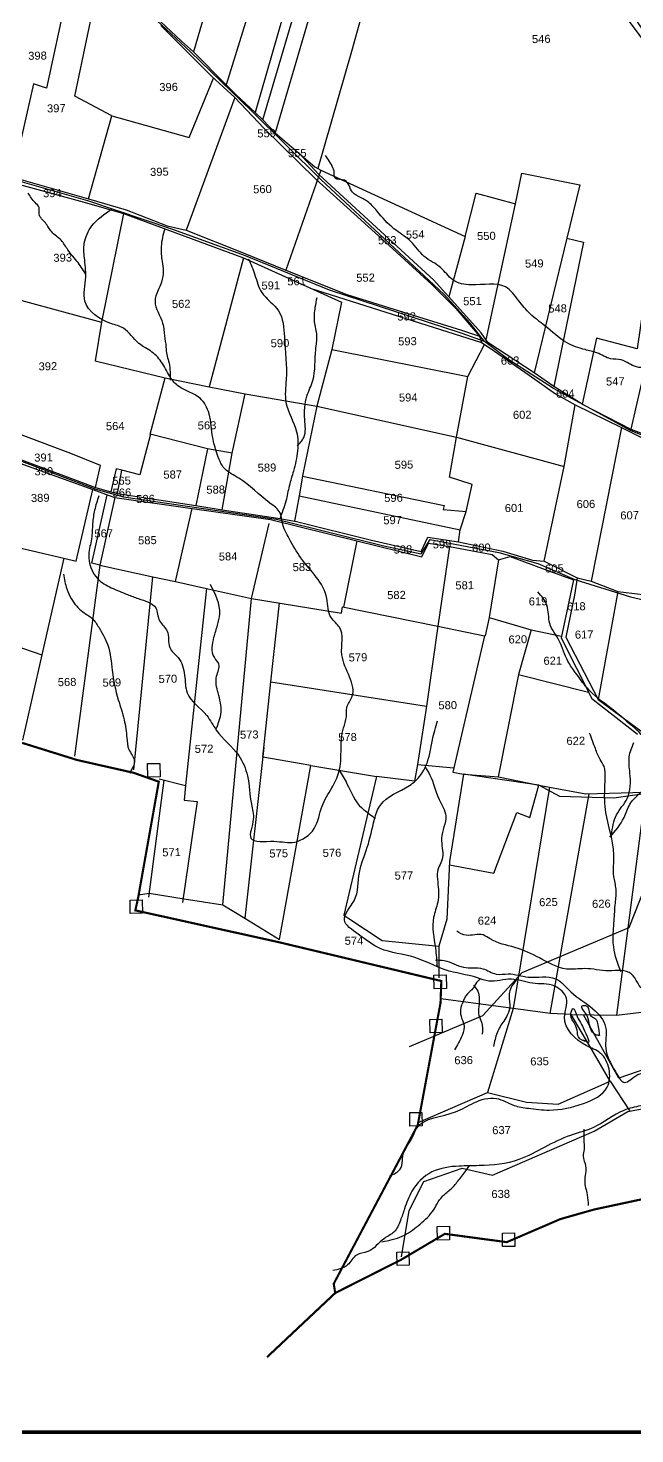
# Model space of a CAD drawing. Header units: inches. Extents: x 188839 to 233717, y 1616569 to 1632157.
# Drawn here: x 192637 to 193776, y 1616570 to 1619205 of the extents above; entities that cross this region are included whole.
import ezdxf
from ezdxf.enums import TextEntityAlignment as Align

# ---------------------------------------------------------------- set-up
doc = ezdxf.new("R2010")
doc.units = ezdxf.units.IN
doc.header["$LTSCALE"] = 15
doc.header["$MEASUREMENT"] = 0
for name, color, linetype in [('PAPER SIZE', 5, 'Continuous'), ('PLOT', 7, 'Continuous'), ('PLOT NOS', 7, 'Continuous'), ('ROAD', 1, 'Continuous'), ('STREAM', 4, 'Continuous'), ('VILLAGE BOUNADRY STONES', 1, 'Continuous'), ('VILLAGE BOUNDRY', 5, 'Continuous')]:
    doc.layers.add(name, color=color, linetype=linetype)
doc.layers.get('0').off()
doc.styles.get("Standard").update_dxf_attribs({"font": 'arial.ttf'})

# ---------------------------------------------------------------- blocks, each defined once
blk = doc.blocks.new('DROP')
h = blk.add_hatch()
h.set_pattern_fill('ANSI31', color=1, scale=10, angle=45)
h.set_pattern_definition([(90, (-324.4107, -25.7687), (-1.25, 0), [])])
h.paths.add_polyline_path([(-9.9, -4.3), (-13.8, 4.1), (13.8, 4.1), (10.2, -4.3)])

msp = doc.modelspace()

# ---------------------------------------------------------------- hatches: boundary and pattern name
at = {"layer": 'STREAM'}
h = msp.add_hatch(dxfattribs=at)
h.set_pattern_fill('ANSI31', color=256, scale=100.883528, angle=1.1012)
h.set_pattern_definition([(46.10121, (186702.112, 1614676.871), (-9.086652, 8.74391), [])])
h.paths.add_polyline_path([(194433.2, 1618180.3), (194434.2, 1618130.9), (194469.2, 1618131.5), (194468.2, 1618181)], flags=17)
h.paths.add_polyline_path([(193766.2, 1618042.3), (194417.6, 1618054.8), (194415.3, 1618176.8), (193763.9, 1618164.3)], flags=9)

# ---------------------------------------------------------------- linework, layer by layer
at = {"layer": 'PAPER SIZE', "color": 5, "const_width": 6.4}
msp.add_lwpolyline([(188842.2, 1624372.8), (198634.3, 1624372.8), (198634.3, 1616573.4), (188842.2, 1616573.4)], close=True, dxfattribs=at)
at = {"layer": 'PLOT'}
for points in [[(193482.3, 1619770.6), (193473.4, 1619689.7), (193469.1, 1619650.7), (193472.7, 1619638.8), (193485.6, 1619618.1), (193530.3, 1619549.3), (193642.3, 1619391.9), (193757.1, 1619249.1), (193847.2, 1619118.3), (193848.4, 1619105.8), (193718.4, 1619280.6), (193634.5, 1619393.6), (193479.3, 1619616.3), (193485.6, 1619618.1), (193573.8, 1619618.5), (193674.8, 1619618.9), (193695.5, 1619764.4)], [(193914.9, 1619714), (193900.5, 1619446.9), (193898.1, 1619372), (193852.3, 1619380.7), (193847, 1619314.4), (193845.1, 1619290.8), (193867, 1619170.8), (193863.3, 1619103.3), (193819.7, 1618918.8), (193795.4, 1618782.4), (193805.7, 1618780.6), (193779.7, 1618604), (193703.4, 1618623.8), (193676.8, 1618500), (193623.6, 1618533.4), (193586.5, 1618559)], [(193087.4, 1619637.4), (192948, 1619160.4)], [(193167.6, 1619610.5), (193009.1, 1619098.7)], [(193220.8, 1619592.7), (193115.5, 1619226.3), (193063.4, 1619046.6)], [(193077.7, 1619033.2), (193240.6, 1619586)], [(193267.8, 1619576.9), (193100.7, 1619008.8)], [(193342.8, 1619556.1), (193317.9, 1619447.7), (193323.4, 1619446.4), (193244.1, 1619161.2), (193180.8, 1618941.7), (193186.4, 1618938.5), (193120.9, 1618751.4)], [(192727.5, 1619350.5), (192671.7, 1619092.4), (192647.9, 1619100.6), (192608.2, 1618925.9)], [(192750.5, 1618884.9), (192794.6, 1619040.7), (192725.4, 1619077), (192773.6, 1619310.5)], [(192885.7, 1619217.5), (192925.1, 1619180.2), (192948, 1619160.4), (193009.1, 1619098.7), (193027.5, 1619080.1), (193063.4, 1619046.6), (193077.7, 1619033.2), (193100.7, 1619008.8), (193175.2, 1618944.9), (193186.4, 1618938.5), (193457.2, 1618814.1), (193478, 1618895.2), (193551.7, 1618875.4), (193563.2, 1618933.1), (193672.5, 1618911.2), (193648.1, 1618811), (193586.5, 1618559), (193499.9, 1618615.9), (193487.2, 1618634), (193398.5, 1618732.7), (193182.7, 1618930.5), (193144.4, 1618971.4)], [(192886.2, 1619209.9), (192943.2, 1619152.8), (192981.4, 1619114.6), (193024.9, 1619074.8), (193080.4, 1619016.4), (193177.3, 1618921.7), (193248.7, 1618856.8), (193314.5, 1618797.2), (193394.7, 1618724.4), (193439.7, 1618679.2), (193483.8, 1618627.2), (193487.7, 1618615.5), (193504.2, 1618605.3), (193577.2, 1618554.3), (193626.8, 1618519.6), (193663.7, 1618498.7), (193750.6, 1618456.1), (193804.4, 1618429.7)], [(191096.7, 1619133.1), (191190.7, 1619099.4), (191359.1, 1619039), (191461.7, 1619026.5), (191556.1, 1619053.3), (191695.9, 1619104), (191778.4, 1619075.8), (191857.7, 1619052.3), (191867.3, 1619111.8), (191944.6, 1619084.5), (192068.7, 1619052.5), (192187.9, 1619021.8), (192331.3, 1618984.8), (192600.5, 1618917.6), (192742.7, 1618878.5), (192816.7, 1618857.2), (192931.5, 1618815), (193041.5, 1618774.3), (193225.5, 1618690.9), (193207.1, 1618602.2), (193178.7, 1618496.1), (193152.9, 1618369), (193145.7, 1618328.3), (193137, 1618280.6)], [(192794.6, 1619040.7), (192939.7, 1618999.6), (192985, 1619111.3)], [(193024.9, 1619074.8), (192933.9, 1618826.1)], [(192606.6, 1618926.3), (192750.5, 1618884.9), (192821.2, 1618864.5), (192898.2, 1618834), (192933.9, 1618826.1), (193040.6, 1618783.5), (193120.9, 1618751.4), (193235.2, 1618705.8), (193351.3, 1618669.5), (193450.5, 1618638.5), (193483.8, 1618627.2)], [(193496.6, 1618620.6), (193551.7, 1618875.4)], [(191726.7, 1618865.1), (191883.4, 1618830.3), (192058.2, 1618793.2), (192155, 1618777.6), (192329.7, 1618738.4), (192310.6, 1618672.8), (192531.5, 1618629.3), (192533.2, 1618637.8), (192553.6, 1618713.5), (192775.3, 1618653.7), (192763.4, 1618581.5), (192894.3, 1618549.4), (192977.2, 1618532.8), (193044.3, 1618519.3), (193178.7, 1618496.1), (193441.1, 1618438.5), (193642.6, 1618383.4)], [(192816.7, 1618857.2), (192775.3, 1618653.7)], [(193457.2, 1618814.1), (193426.7, 1618701.3)], [(193648.1, 1618811), (193679.3, 1618803.4), (193623.6, 1618533.4)], [(193041.5, 1618774.3), (192977.2, 1618532.8)], [(193166.3, 1618717.7), (193487.7, 1618615.5)], [(193444.9, 1618242.3), (193448, 1618264.7), (193459.3, 1618298.6), (193470.3, 1618349.4), (193427.6, 1618363.2), (193441.1, 1618438.5), (193461.9, 1618551.9), (193493.7, 1618611.8)], [(193207.1, 1618602.2), (193461.9, 1618551.9)], [(193802.5, 1618602.2), (193767.9, 1618452.9)], [(193020.2, 1618408.1), (192973.9, 1618416.2), (192866.2, 1618444), (192894.3, 1618549.4)], [(193001.7, 1618302.3), (193020.2, 1618408.1), (193044.3, 1618519.3)], [(192524, 1618433.5), (192708.8, 1618364.4), (192763.7, 1618344), (192792.7, 1618336), (192805.2, 1618332.6), (192951.9, 1618310), (193001.7, 1618302.3), (193105.7, 1618286.3), (193140.7, 1618279.9), (193281.5, 1618245.1), (193374.4, 1618224.1), (193387.1, 1618251), (193444.9, 1618242.3), (193528, 1618224.3), (193583.5, 1618207.8), (193605.5, 1618205.9), (193642.6, 1618383.4), (193663.7, 1618498.7)], [(193676.8, 1618500), (193767.9, 1618452.9), (193834.2, 1618428.2), (193877.9, 1618411.8), (194013, 1618361.3), (194031.9, 1618360.6), (194129.4, 1618336), (194137.7, 1618333.9), (194163.2, 1618327.4), (194172.1, 1618325.2), (194345.4, 1618295.6)], [(192763.7, 1618344), (192773.5, 1618385.2), (192717.4, 1618407.7), (192540.6, 1618474.1), (192531.6, 1618470.7), (192524, 1618433.5)], [(193750.6, 1618456.1), (193693.6, 1618168.1)], [(192522.5, 1618424.9), (192759, 1618339.9), (192789.5, 1618329), (192800.2, 1618325.1), (192945.1, 1618304.7), (193091.8, 1618284.1), (193254.1, 1618244), (193375.7, 1618214), (193388.2, 1618239.3), (193427.7, 1618233.3), (193508.1, 1618218.1), (193519.9, 1618208.6), (193541.4, 1618214.8), (193607.5, 1618190.4), (193660.1, 1618171), (193637.4, 1618061.8), (193694.8, 1617948.3), (193780.6, 1617881.4)], [(192867, 1618443.8), (192846.8, 1618367.3), (192813.2, 1618376.2), (192802.5, 1618379), (192792.7, 1618336)], [(192973.9, 1618416.2), (192951.9, 1618310)], [(192805.2, 1618332.6), (192813.2, 1618376.2)], [(193152.2, 1618365.3), (193417.6, 1618310.4), (193416, 1618302.7), (193459.3, 1618298.6)], [(192479.4, 1618264), (192704.2, 1618211.2), (192727.5, 1618205.7), (192759.1, 1618339.9)], [(192800.2, 1618325.1), (192772.2, 1618198.6), (192757.3, 1618201.9), (192785.7, 1618330.3)], [(193145.7, 1618328.3), (193448, 1618264.7)], [(192913.8, 1618167.4), (192945.1, 1618304.7)], [(193002.7, 1617561.4), (193056.4, 1618135.9), (193089.3, 1618276.5)], [(193254.1, 1618244), (193228.9, 1618119.6)], [(192704.2, 1618211.2), (192663, 1618030.4)], [(193427.7, 1618233.3), (193406.2, 1618083.7), (193384.7, 1617934), (193367.8, 1617824.9), (193362.2, 1617793.6), (193290.9, 1617802.4), (193229.8, 1617542.4), (193239, 1617536.3), (193301.4, 1617494.7), (193407.7, 1617484.4)], [(192772.2, 1618198.6), (192724.5, 1617840.1)], [(192772.2, 1618198.6), (192871.6, 1618176.7), (192913.8, 1618167.4), (192971.8, 1618154.5), (193056.4, 1618135.9), (193113.7, 1618126.5), (193225, 1618108.4), (193226.9, 1618120), (193406.2, 1618083.7), (193493.7, 1618066), (193434, 1617810.4), (193454.3, 1617806.9), (193520, 1617801.3), (193595.6, 1617786.1), (193615.5, 1617782), (193683.7, 1617769.9), (193771.6, 1617772.1), (193795.6, 1617772.7), (193877.2, 1617802.2), (193936.4, 1617808.9), (193931.8, 1617729.7), (194166.5, 1617671.9)], [(193519.9, 1618208.6), (193501.9, 1618100.5), (193494.8, 1618065.7)], [(193605.5, 1618205.9), (193667.2, 1618174.4), (193693.6, 1618168.1), (193743.2, 1618149.1), (193785.1, 1618144.1), (193980.4, 1618095.1), (194111.8, 1618062.2), (194136.3, 1618058.4)], [(192835.8, 1617814.5), (192871.6, 1618176.7)], [(193667.2, 1618174.4), (193662.3, 1618142.2), (193646.2, 1618063.2), (193706.6, 1617946.6), (193786.4, 1617887.9), (193914.5, 1617928.5), (193941.2, 1617894.9), (194013.4, 1617895.6), (194087.6, 1617971.4), (194111.8, 1618062.2)], [(192307.5, 1618145.6), (192338.5, 1618136.6), (192436.6, 1618108.3), (192663, 1618030.4), (192626.7, 1617870.6)], [(192971.8, 1618154.5), (192932.9, 1617785.3), (192930, 1617757.9), (192954.3, 1617755.4), (192927.3, 1617566.3)], [(193743.2, 1618149.1), (193706.6, 1617946.6)], [(192844.6, 1617580.5), (192864.7, 1617583.6), (192929.9, 1617573.1), (193002.7, 1617561.4), (193044.1, 1617537), (193109.2, 1617496.8), (193167.5, 1617822.6), (193077.8, 1617838.7), (193092.9, 1617979.9), (193108.7, 1618127.4)], [(193501.9, 1618100.5), (193580.7, 1618076.9), (193638.1, 1618065)], [(193580.7, 1618076.9), (193557.5, 1617993.2), (193518.8, 1617801.5)], [(193092.9, 1617979.9), (193384.7, 1617934)], [(193557.5, 1617993.2), (193688.7, 1617960.2)], [(193079.7, 1617856.5), (193044.1, 1617537)], [(193167.5, 1617822.6), (193290.9, 1617802.4)], [(193367.8, 1617824.9), (193436, 1617818.3)], [(192892.3, 1617795.5), (192863.3, 1617575.9)], [(192883.2, 1617797.7), (192932.9, 1617785.3)], [(193454.3, 1617806.9), (193427.8, 1617643.2), (193422.6, 1617534.6), (193407.7, 1617484.4), (193407.7, 1617424.7)], [(193427.5, 1617636.8), (193510.9, 1617621.1), (193553.9, 1617734.6), (193578.4, 1617725.3), (193595.6, 1617786.1)], [(193615.5, 1617782), (193547.4, 1617367.3), (193499.2, 1617210.1)], [(193616.8, 1617357.9), (193689.9, 1617770)], [(193795.6, 1617772.7), (193741, 1617355.2)], [(193656.1, 1617355.9), (193741, 1617355.2), (193793, 1617361.1), (193812.5, 1617463.5), (193897.3, 1617452.3), (193907.6, 1617355.3), (193871.1, 1617325.8), (193797.9, 1617255.1), (193745.2, 1617236.6), (193678.9, 1617355.7)], [(193729.2, 1617231.3), (193695.4, 1617289.3), (193656.1, 1617355.9), (193616.8, 1617357.9), (193547.4, 1617367.3), (193411.6, 1617385.6)], [(193337.9, 1616901.9), (193352.4, 1616988.7), (193379.7, 1617042.9), (193451.5, 1617068.2), (193508.5, 1617055.2), (193699.1, 1617137.7), (193762, 1617174.1), (194026.9, 1617223.6), (193973.3, 1617075.5)], [(193368.8, 1617154), (193499.2, 1617210.1), (193572.2, 1617191.9), (193631.4, 1617188.1), (193729.2, 1617231.3), (193766.3, 1617174.9)]]:
    msp.add_lwpolyline(points, dxfattribs=at)
at = {"layer": 'ROAD'}
for points in [[(194602.7, 1618136.4), (194575.9, 1618133.1), (194585.7, 1618283.4), (194577.6, 1618306.1), (194516.2, 1618351.9), (194482.1, 1618364.8), (194363.2, 1618390.7), (194238, 1618407), (194145.8, 1618368.2), (194088.5, 1618341.3), (194060.1, 1618343.1), (193910.7, 1618393.2), (193767.3, 1618450.5), (193622.9, 1618529.7), (193539, 1618583.3), (193493.7, 1618617.6), (193466.5, 1618651.9), (193417.3, 1618706.5), (193324.6, 1618792.2), (193186.6, 1618921.3), (193056.2, 1619049.5), (192941.8, 1619160.3), (192788.2, 1619304.1)], [(193493.7, 1618617.6), (193451.3, 1618632.3), (193202.6, 1618713.9), (193045.3, 1618777.9), (192908.9, 1618827.2), (192749.4, 1618881), (192605.3, 1618922.5), (192386, 1618974.7), (192258.3, 1619004.8), (192136.7, 1619039.7), (191981.2, 1619080.8), (191917.8, 1619097.6), (191827.3, 1619127.1), (191780.7, 1619130.4), (191690.9, 1619105.1), (191505.6, 1619040.4), (191463.4, 1619031.9), (191375.5, 1619039.7), (191276.6, 1619071.2), (191187.7, 1619103.7), (191100.8, 1619134.5), (191004.5, 1619141.6), (190960.3, 1619146.8)], [(192495.2, 1618441.8), (192764.6, 1618340.9), (192816.2, 1618326.1), (193103.1, 1618284.2), (193304.6, 1618234.6), (193374.6, 1618219.5), (193391.8, 1618246.4), (193520.5, 1618221.9), (193593.2, 1618201.7), (193662.8, 1618171.2), (193767.2, 1618138.7), (194020.5, 1618080.6)], [(193352.6, 1617296.4), (193490.5, 1617354.1), (193564.3, 1617434.7), (193764.5, 1617519.2), (193854.2, 1617745.4), (193878.7, 1617803.3), (193934.1, 1617826.9), (193993.3, 1617857.5), (194054.9, 1617846.3), (194116.7, 1617899.4), (194182.1, 1617891.4), (194262.1, 1617892.1), (194284.9, 1617892.5)], [(193878.2, 1617802.3), (193844.5, 1617777.3), (193735.8, 1617761.6), (193635, 1617764.6), (193595.6, 1617786.1), (193454.3, 1617806.9)]]:
    msp.add_lwpolyline(points, dxfattribs=at)
at = {"layer": 'STREAM'}
for points in [[(193667.5, 1619434.1), (193687.6, 1619445.7), (193705.7, 1619444.4), (193721.8, 1619455.4), (193751.7, 1619455.4), (193770.7, 1619468.2), (193772.7, 1619477.2), (193799.2, 1619483.4), (193813.1, 1619493.8), (193863.8, 1619493.6), (193884.8, 1619491.8), (193931.5, 1619498.9), (193976.3, 1619512.1), (194006.7, 1619519.5), (194028.2, 1619545.8), (194065.8, 1619555.6), (194134.3, 1619571.6), (194187.3, 1619583.4), (194214.3, 1619588.5), (194293.9, 1619590), (194337, 1619577.3), (194390.1, 1619575.5), (194441.6, 1619564.1), (194491, 1619549.3), (194507.5, 1619512.4), (194513.1, 1619459.8), (194550.8, 1619380.5), (194617.4, 1619375), (194702.7, 1619380.6), (194779.3, 1619388.2), (194851.9, 1619345.6), (194893.4, 1619328.9), (194927.2, 1619303), (194963.8, 1619275), (194977.5, 1619265.7), (195057.1, 1619266.6), (195086.5, 1619262.7), (195109.2, 1619230.2), (195124.5, 1619169.6), (195149.7, 1619091.6), (195171.6, 1619036.7), (195181.5, 1618991.8), (195226.6, 1618965.1), (195272.6, 1618953), (195313.4, 1618943.1), (195347.8, 1618940.9), (195397.4, 1618898.7), (195441.6, 1618856.7), (195463.2, 1618790.6), (195483.5, 1618734), (195468, 1618688.3), (195471.9, 1618632), (195492.7, 1618576.6), (195555.6, 1618534.9), (195609.3, 1618498.2), (195686.9, 1618461), (195752.9, 1618402.6), (195827.7, 1618356.1), (195886, 1618318.9), (195918.6, 1618295.2)], [(193796.7, 1618569.4), (193778.4, 1618569.8), (193750, 1618582.9), (193729.8, 1618585.2), (193704.4, 1618596.1), (193682.2, 1618602.2), (193647.3, 1618615.6), (193606.6, 1618646.9), (193579.2, 1618669.2), (193557.7, 1618693.9), (193532.9, 1618719.7), (193468.8, 1618723.4), (193434, 1618733), (193411.4, 1618755.8), (193380.6, 1618776.9), (193355.3, 1618805), (193328.1, 1618825.3), (193295.9, 1618857), (193278.3, 1618876.4), (193261, 1618887.5), (193245.9, 1618897.1), (193231, 1618919.7), (193213.4, 1618923.9), (193211.3, 1618937.2), (193209.3, 1618943.2), (193195.5, 1618966.2)], [(192746, 1618742.7), (192731.5, 1618765.3), (192712, 1618789.2), (192699.5, 1618807.2), (192681.7, 1618822.9), (192669.9, 1618839.7), (192658.2, 1618856.3), (192658, 1618868.8), (192650.6, 1618877.8), (192637.7, 1618895.8)], [(192770, 1618328.1), (192762.2, 1618301.3), (192758.5, 1618276.2), (192756.4, 1618247.6), (192751.2, 1618218.2), (192767.7, 1618173), (192793.5, 1618156), (192823.8, 1618143.3), (192844.1, 1618135.7), (192876.8, 1618118.1), (192884.1, 1618093.9), (192898.2, 1618074.8), (192903, 1618044.1), (192918.9, 1618025), (192931, 1617992.2), (192935.9, 1617958.8), (192972.4, 1617916.6), (192990.5, 1617889.2), (193032.5, 1617841.3), (193048.8, 1617803.6), (193056.3, 1617750.3), (193059.9, 1617721.9), (193055.3, 1617686.8), (193098.4, 1617680.8), (193137.6, 1617679.3), (193174, 1617704.7), (193188.8, 1617746.8), (193207.2, 1617780.7), (193220.4, 1617810.6), (193229, 1617893.3), (193234.4, 1617914.1), (193235.2, 1617931.2), (193244.7, 1617950.8), (193226, 1618030.5), (193221.6, 1618081.8), (193205.7, 1618100.1), (193197.8, 1618136.1), (193149.1, 1618211.8), (193127.1, 1618248.2), (193114.3, 1618278), (193110.2, 1618296.2), (193090.8, 1618314.8), (193032.4, 1618361.4), (193006.1, 1618379.2), (192991.5, 1618408.5), (192983.7, 1618437.3), (192976.8, 1618482), (192959.9, 1618511.3), (192920.1, 1618533.2), (192904.6, 1618549.7), (192889.3, 1618576.4), (192869.8, 1618597.7), (192845.2, 1618613.9), (192816.5, 1618642.3), (192792.7, 1618651.3), (192744.2, 1618692.8), (192745.6, 1618738.5), (192743.1, 1618774.2), (192742.9, 1618801.5), (192757.1, 1618834.1), (192795, 1618865.9)], [(192893.7, 1618828.9), (192887, 1618795.3), (192888.8, 1618767.4), (192890.9, 1618749.8), (192887.7, 1618729), (192880.7, 1618712.5), (192875.6, 1618692.9), (192889.8, 1618651.9), (192893.3, 1618628.2), (192896.1, 1618607), (192897.6, 1618593), (192900.9, 1618580.9), (192903.6, 1618565.2), (192904, 1618545.1)], [(193050.8, 1618772.2), (193062.9, 1618742), (193075.7, 1618709.5), (193107.4, 1618674.8), (193118.1, 1618625.8), (193121.5, 1618546.2), (193121.1, 1618503), (193141, 1618448.4), (193142.9, 1618412.6), (193135.2, 1618374.7), (193127.2, 1618346.6), (193121, 1618318.5), (193108.9, 1618284.2)], [(193142.2, 1618421.7), (193154.6, 1618437.7), (193156.4, 1618471.2), (193160.5, 1618515.1), (193171.4, 1618544.5), (193177, 1618602.6), (193179, 1618628.8), (193174.8, 1618654.3), (193176.1, 1618681.7), (193179.4, 1618700)], [(192704.1, 1618181.7), (192710.1, 1618153.8), (192718.4, 1618135.8), (192740.2, 1618110.7), (192758, 1618098.2), (192769.9, 1618082.1), (192787, 1618048.3), (192795.2, 1618001.1), (192806.6, 1617946), (192817.6, 1617908.5), (192822.6, 1617874.6), (192826.6, 1617852.8), (192836.7, 1617832.3), (192827.5, 1617808.5)], [(192990.5, 1617891.7), (192999.3, 1617922.5), (192993.9, 1617958.8), (192991, 1617990.5), (192995.3, 1618012.9), (192986.8, 1618025.6), (192986.1, 1618063.2), (192992.7, 1618085.7), (192997, 1618106.9), (192979.5, 1618161.8)], [(193812.1, 1617838.7), (193797.6, 1617868.5), (193766.9, 1617899.9), (193730.7, 1617929.9), (193685.9, 1617968.2), (193664.3, 1617996.7), (193650, 1618018.1), (193633.6, 1618056.4), (193616, 1618088.9), (193610.5, 1618123.2), (193593.7, 1618148.2)], [(193728.7, 1617688.7), (193755.1, 1617725.3), (193766.1, 1617750.3), (193779.7, 1617766.2), (193795.6, 1617782.8), (193802.2, 1617815.4), (193803.8, 1617829.9), (193818.4, 1617854.3), (193836, 1617879.9), (193847.5, 1617906.1), (193832.2, 1617948.9), (193804.8, 1617996.6), (193810.8, 1618031.1), (193817.3, 1618036), (193813.8, 1618063.7), (193826.2, 1618106.1)], [(193316, 1617053.8), (193335.3, 1617066.3), (193341.9, 1617098.8), (193356.5, 1617122.4), (193366.3, 1617143), (193438.9, 1617173.6), (193473.3, 1617190.5), (193515.7, 1617198.9), (193548.8, 1617185.9), (193575.7, 1617180.4), (193614.9, 1617177), (193679.2, 1617189.6), (193723.8, 1617220.2), (193727, 1617253.4), (193710.5, 1617284), (193684.3, 1617297.8), (193643.6, 1617351.2), (193647.1, 1617386.3), (193625.2, 1617409.2), (193583.2, 1617414.8), (193543.8, 1617422.4), (193501.3, 1617418.9), (193480.1, 1617424.9), (193419.8, 1617439.9), (193362.5, 1617463), (193298, 1617479.8), (193256.8, 1617506.5), (193230.6, 1617533.5), (193248.8, 1617569.5), (193259, 1617622.5), (193273.6, 1617669.5), (193287.3, 1617722.1), (193298.1, 1617748.7), (193352.8, 1617785.4), (193373.6, 1617804.7), (193390.9, 1617845.3), (193395.7, 1617871), (193405.6, 1617906.3)], [(193749.2, 1617436.2), (193735.7, 1617482.9), (193735.1, 1617512.5), (193736.5, 1617531.8), (193738.9, 1617565), (193740.2, 1617590.9), (193736.1, 1617614.9), (193736, 1617654.7), (193719.7, 1617745.8), (193719.9, 1617799.4), (193717.7, 1617821), (193710.2, 1617834.1), (193701.4, 1617854.5), (193690.6, 1617883.2)], [(193731.6, 1617693), (193741.1, 1617730.5), (193761.1, 1617761), (193766.2, 1617808.7), (193765, 1617838.8), (193773.5, 1617866.1)], [(193382, 1617820.7), (193390.9, 1617805), (193408.4, 1617759.2), (193420.7, 1617728.5), (193412.8, 1617686.5), (193414.7, 1617650.4), (193405.4, 1617624.2), (193405.7, 1617604.8), (193405.7, 1617566.4), (193398, 1617538.3), (193401.3, 1617480.4), (193404.7, 1617445.4)], [(193221.2, 1617813.8), (193235.5, 1617788.7), (193263.1, 1617743.2), (193277.4, 1617732.3), (193288.7, 1617722.9)], [(195600.2, 1617223.2), (195602.9, 1617239.2), (195620.3, 1617259.7), (195642.2, 1617290.4), (195672.7, 1617312.3), (195701.7, 1617346.6), (195718.2, 1617379.5), (195670, 1617413.2), (195642.3, 1617433.4), (195627.3, 1617440.2), (195611.5, 1617460.6), (195561.5, 1617472.1), (195508.4, 1617488.9), (195483.5, 1617488.4), (195445.9, 1617521.6), (195415.3, 1617539.4), (195382.5, 1617550.6), (195346.7, 1617562.4), (195308.3, 1617583), (195263, 1617594.6), (195236.8, 1617600), (195206.5, 1617603), (195180.6, 1617594.2), (195151.8, 1617610.8), (195139.3, 1617613.5), (195089.7, 1617602.5), (195077.3, 1617599.3), (195047.5, 1617572.6), (195004.9, 1617568.3), (194982.9, 1617572), (194916.7, 1617580.3), (194879.9, 1617579.6), (194861.4, 1617589.9), (194809.2, 1617587.2), (194777.1, 1617590.7), (194708.1, 1617588.2), (194663.1, 1617587.3), (194619.8, 1617585.3), (194586.8, 1617575.2), (194546.7, 1617563.7), (194501.9, 1617546.9), (194469.5, 1617535.6), (194429.3, 1617498.7), (194412.2, 1617464), (194376.7, 1617421.6), (194359.8, 1617407.6), (194319.3, 1617386.7), (194268.6, 1617369.1), (194237.3, 1617332.4), (194193.8, 1617310.2), (194173, 1617281.3), (194116.1, 1617269.4), (194079, 1617254.5), (194026.1, 1617232.7), (193939.8, 1617215.7), (193865.2, 1617206.5), (193834, 1617198), (193786.4, 1617185.3), (193755, 1617176.5), (193697.6, 1617144.4), (193654.5, 1617129.5), (193606.3, 1617107.5), (193558.1, 1617084.3), (193483.4, 1617072.9), (193445.8, 1617072), (193394.9, 1617061), (193357.3, 1617025), (193343.5, 1616992.2), (193335.8, 1616970.1), (193323.6, 1616948.4), (193305.6, 1616936.6), (193274.5, 1616911.7), (193253.5, 1616905.4), (193236.7, 1616886.9), (193208.8, 1616876.4)], [(193401.8, 1617458.3), (193418, 1617457.5), (193454.1, 1617444.7), (193490.3, 1617442), (193515.1, 1617431.9), (193538, 1617432.3), (193575.5, 1617426.3), (193626.8, 1617423.1), (193655.6, 1617398.4), (193696.9, 1617366.8), (193720.6, 1617332.6), (193720.7, 1617292.8), (193738.9, 1617249.1), (193755.5, 1617229), (193783.1, 1617244.3), (193812.8, 1617249.4), (193834.8, 1617281.1), (193863, 1617301.6), (193909.9, 1617345.6), (193937.3, 1617353.3), (193978, 1617372.9), (194007.8, 1617388.9), (194035.3, 1617394.7), (194052.3, 1617408.6), (194109.6, 1617411.2), (194149, 1617420.7), (194196, 1617434.6), (194236.3, 1617476), (194274.1, 1617511.8), (194323.6, 1617544.4), (194342.9, 1617563.6), (194337.7, 1617579.3), (194290.6, 1617575.8), (194246.1, 1617574.2), (194215.2, 1617574.3)], [(194130.2, 1617553.8), (194100.6, 1617553.8), (194078.3, 1617554), (194047.4, 1617560), (194006.6, 1617549.6), (193991.5, 1617551.7), (193953, 1617546.7), (193926.2, 1617530.5), (193902.8, 1617525.3), (193892, 1617490.1), (193860.1, 1617454), (193836.5, 1617428.2), (193823, 1617408.7), (193794.2, 1617400.9), (193768.8, 1617432.3), (193726.8, 1617438.1), (193681.5, 1617442.1), (193647.1, 1617441.4), (193596.7, 1617462.1), (193550.5, 1617481.7), (193504.3, 1617497.7), (193490.9, 1617505.3), (193459, 1617504.7), (193441.3, 1617512.2)], [(193485.6, 1617423.6), (193476.8, 1617413.2), (193471.8, 1617404.8), (193461.5, 1617394.7), (193452, 1617377.7), (193448.2, 1617360.8), (193452, 1617345.6), (193454.5, 1617338.4), (193451.4, 1617316.9), (193437.4, 1617289.7)], [(193553.5, 1617421.1), (193542.8, 1617405.8), (193539.7, 1617384.3), (193541.1, 1617372.5), (193536.8, 1617355.9), (193529.5, 1617343.9), (193517.1, 1617321.9), (193510.4, 1617296)], [(193473.1, 1617410.6), (193480.8, 1617400), (193483.7, 1617385), (193482.3, 1617366.4), (193482.9, 1617354.8), (193487.7, 1617341.9), (193489.1, 1617319.3)], [(193686.1, 1617304.8), (193669.7, 1617314.1), (193667.1, 1617326.5), (193660.7, 1617341.7), (193655.3, 1617354.6), (193659.4, 1617367.2), (193667.2, 1617352.6), (193675.6, 1617337.7), (193683.5, 1617320.4), (193688.4, 1617304), (193679.4, 1617308.2)], [(193709.1, 1617316.9), (193707.7, 1617327), (193705.4, 1617339.7), (193701.5, 1617348.3), (193694.5, 1617352.2), (193689, 1617364.3), (193685.1, 1617372), (193676.7, 1617372.1), (193684.2, 1617356.6), (193689.8, 1617339.7), (193692, 1617331), (193701.8, 1617318.2), (193709.1, 1617316.9)], [(193679.5, 1617141.1), (193679.9, 1617116.5), (193680.2, 1617103.6), (193678.6, 1617090.6), (193683.1, 1617072.6), (193681.3, 1617043.9), (193686, 1617018.5), (193687.8, 1616998.2)], [(193300.9, 1616930.2), (193339.3, 1616940.9), (193369, 1616960.4), (193395.2, 1616986.1), (193414.7, 1617015.4), (193430.7, 1617029.4), (193445.2, 1617046), (193460.1, 1617065.9), (193465.5, 1617072.7)]]:
    msp.add_spline(points, degree=3, dxfattribs=at)
at = {"layer": 'VILLAGE BOUNADRY STONES'}
for points in [[(192861.7, 1617826.3), (192884.5, 1617826.7), (192885, 1617801.5), (192862.1, 1617801.1)], [(192828.7, 1617570.7), (192851.6, 1617571.1), (192852, 1617545.9), (192829.2, 1617545.5)], [(193398.6, 1617429.8), (193421.4, 1617430.2), (193421.9, 1617405), (193399, 1617404.5)], [(193390.9, 1617347), (193413.7, 1617347.4), (193414.2, 1617322.2), (193391.4, 1617321.7)], [(193353.3, 1617172.2), (193376.1, 1617172.6), (193376.6, 1617147.3), (193353.7, 1617146.9)], [(193404.6, 1616958.8), (193427.5, 1616959.2), (193428, 1616933.9), (193405.1, 1616933.5)], [(193527, 1616946.4), (193549.9, 1616946.9), (193550.4, 1616921.6), (193527.5, 1616921.2)], [(193329, 1616910.9), (193351.8, 1616911.4), (193352.3, 1616886.1), (193329.4, 1616885.7)]]:
    msp.add_lwpolyline(points, close=True, dxfattribs=at)
at = {"layer": 'VILLAGE BOUNDRY', "color": 5, "const_width": 4}
msp.add_lwpolyline([(192626.1, 1617865.3), (192729.5, 1617833.1), (192835.2, 1617809.2), (192882.6, 1617792.5), (192843.9, 1617575.2), (192838.6, 1617551.3), (193108.5, 1617491.5), (193412.5, 1617418.9), (193410.9, 1617377.3), (193401.9, 1617329.4), (193368.2, 1617148.8), (193301.7, 1617023.3), (193210.7, 1616851.6), (193213.4, 1616834.1), (193085.6, 1616714), (193213.4, 1616834.1), (193337.3, 1616896.7), (193419.1, 1616945.1), (193535.2, 1616929.5), (193635.9, 1616972.8), (193699.4, 1616990.8), (193828.5, 1617018.4)], dxfattribs=at)

# ---------------------------------------------------------------- block references
at = {"xscale": 0.77, "yscale": 0.77, "zscale": 0.77, "rotation": 39.10425925581821}
msp.add_blockref('DROP', (193515.2, 1619168.7, 1), dxfattribs=at)

# ---------------------------------------------------------------- texts
at = {"layer": 'PLOT NOS'}
for s, p in [('546', (193599.9, 1619184.5)), ('398', (192655.1, 1619153.2)), ('396', (192901, 1619094.5)), ('397', (192690.4, 1619054.6)), ('559', (193084.8, 1619007.7)), ('555', (193142.3, 1618970.6)), ('395', (192883.7, 1618935.6)), ('394', (192682.9, 1618895.5)), ('560', (193077, 1618903)), ('554', (193363.4, 1618818)), ('550', (193496.9, 1618815.4)), ('553', (193311.1, 1618807.3)), ('393', (192702.4, 1618774.6)), ('549', (193586.8, 1618763.7)), ('561', (193141, 1618730.4)), ('552', (193270.3, 1618737.1)), ('591', (193092.6, 1618722.6)), ('562', (192924.7, 1618688.1)), ('551', (193470.8, 1618693.1)), ('548', (193630.5, 1618679.5)), ('592', (193347.4, 1618664.5)), ('590', (193109.9, 1618614.4)), ('593', (193348.9, 1618617.9)), ('603', (193541.5, 1618581.7)), ('392', (192674.6, 1618571.1)), ('604', (193644.9, 1618519.8)), ('547', (193738.8, 1618542.8)), ('594', (193350.4, 1618512.6)), ('602', (193564.2, 1618480.2)), ('564', (192800.9, 1618459)), ('563', (192973.1, 1618460.3)), ('391', (192666.4, 1618400.1)), ('390', (192666.9, 1618374.3)), ('587', (192908.7, 1618368.2)), ('589', (193085.5, 1618381.2)), ('595', (193342.4, 1618386.6)), ('565', (192812.7, 1618356.6)), ('588', (192989.3, 1618339.9)), ('389', (192660.2, 1618324.5)), ('566', (192813.4, 1618334.4)), ('586', (192857.8, 1618322.5)), ('596', (193322.7, 1618324.4)), ('606', (193683.6, 1618312.9)), ('597', (193321.1, 1618282.7)), ('601', (193548.9, 1618305.6)), ('607', (193765.6, 1618291.8)), ('567', (192779.3, 1618257.9)), ('585', (192861.2, 1618245)), ('599', (193413.8, 1618237.5)), ('600', (193487.6, 1618231.2)), ('584', (193012.6, 1618214.7)), ('598', (193340.5, 1618227.9)), ('583', (193151.1, 1618194.8)), ('605', (193624.5, 1618192.2)), ('581', (193456.3, 1618160.6)), ('582', (193328.4, 1618142.4)), ('619', (193593.9, 1618130.5)), ('618', (193665.7, 1618121.1)), ('620', (193555.9, 1618059.3)), ('617', (193680.4, 1618068.4)), ('579', (193256.2, 1618025.6)), ('621', (193621.5, 1618019.3)), ('568', (192710.6, 1617979.3)), ('569', (192794.5, 1617978.4)), ('570', (192899.6, 1617985.3)), ('580', (193424.4, 1617935.9)), ('573', (193052.3, 1617880.8)), ('578', (193236.5, 1617876)), ('622', (193664.6, 1617869.1)), ('572', (192967.5, 1617854.2)), ('571', (192906.6, 1617660.3)), ('575', (193107.5, 1617658.2)), ('576', (193207.4, 1617659.2)), ('577', (193342.3, 1617616.7)), ('625', (193613.4, 1617566.8)), ('626', (193712.6, 1617563.8)), ('624', (193498.3, 1617532.2)), ('574', (193248.7, 1617494.6)), ('636', (193454.3, 1617270.6)), ('635', (193596.7, 1617268.4)), ('637', (193525.4, 1617139.5)), ('638', (193523.8, 1617019.9))]:
    msp.add_text(s, height=15, rotation=1.1012, dxfattribs=at).set_placement(p, align=Align.MIDDLE_CENTER)

doc.saveas('drawing.dxf')
